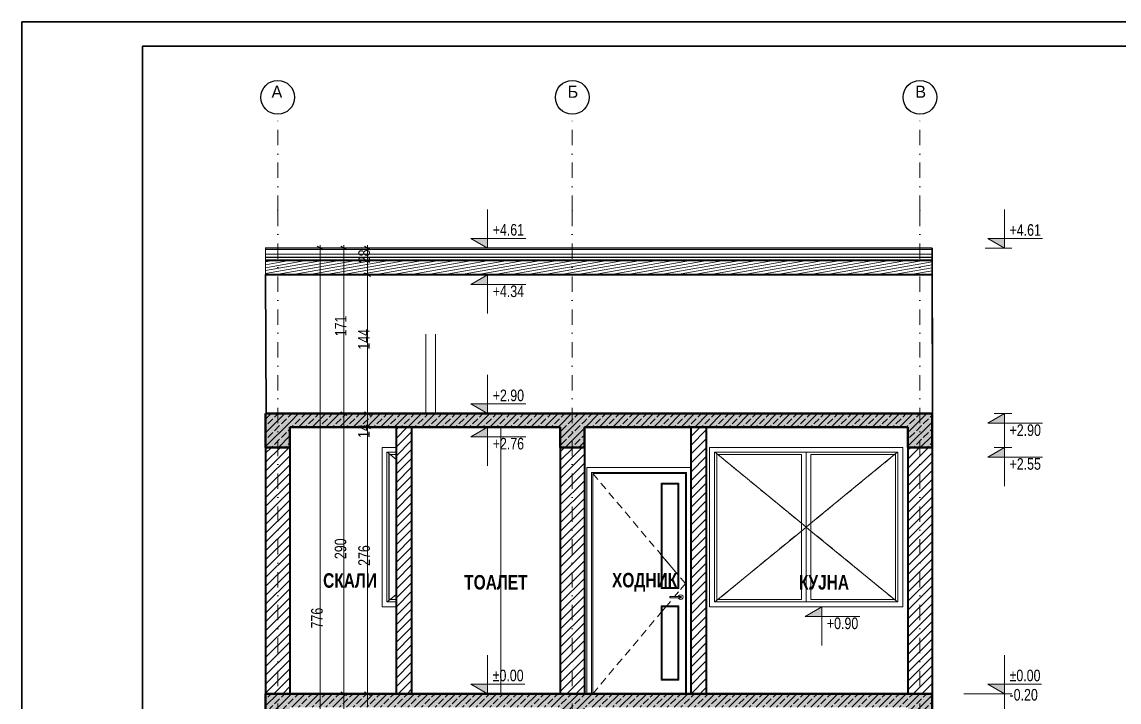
# Model space of a CAD drawing. Header units: millimetres. Extents: x -440 to 2671, y 0 to 297.
# Drawn here: x 439 to 666.2, y 156.2 to 297 of the extents above; entities that cross this region are included whole.
import ezdxf

# ---------------------------------------------------------------- set-up
doc = ezdxf.new("R2010")
doc.units = ezdxf.units.MM
doc.header["$MEASUREMENT"] = 0
doc.linetypes.add('- Осеви линии', pattern=[6.702778, 3.175, -1.763889, 0, -1.763889])
for name, color, linetype, lineweight, true_color in [('1', 7, 'Continuous', 13, 0x2b2b2b), ('162', 7, 'Continuous', 15, 0xaaaaaa), ('168', 7, 'Continuous', 15, 0x5e5e5e), ('172', 7, 'Continuous', 15, 0xbf8080), ('174', 7, 'Continuous', 15, 0xc09f81), ('29', 7, 'Continuous', 50, 0x111111), ('3', 7, 'Continuous', 18, 0x7c7c7c), ('4', 7, 'Continuous', 20, 0x3e3e3e), ('61', 7, 'Continuous', 20, 0x6a6a6a), ('87', 7, 'Continuous', 20, 0x6a6a6a), ('88', 7, 'Continuous', 20, 0x5e5e5e), ('89', 7, 'Continuous', 20, 0x111111)]:
    doc.layers.add(name, color=color, linetype=linetype, lineweight=lineweight, true_color=true_color)
for name, color, linetype, lineweight in [('101', 253, 'Continuous', 15), ('164', 255, 'Continuous', 15), ('18', 9, 'Continuous', 15), ('21', 7, 'Continuous', 50), ('27', 7, 'Continuous', 40), ('41', 7, 'Continuous', 35), ('43', 8, 'Continuous', 30), ('7', 7, 'Continuous', 25)]:
    doc.layers.add(name, color=color, linetype=linetype, lineweight=lineweight)
doc.styles.add('GENERATED_STYLE_6', font='GOTHIC.TTF')
doc.styles.add('GENERATED_STYLE_7', font='GOTHICB.TTF')
pattern_1 = [(45, (531.5924, 157.8878), (-0.919239, 0.919239), [])]
pattern_2 = [(45, (531.5924, 157.8878), (-1.414214, 1.414214), []), (45, (530.8853, 158.5949), (-1.414214, 1.414214), [1.5, -0.5])]

msp = doc.modelspace()

# ---------------------------------------------------------------- hatches: boundary and pattern name
at = {"layer": '1', "linetype": 'Continuous', "lineweight": 13, "true_color": 0x2b2b2b}
h = msp.add_hatch(dxfattribs=at)
h.set_pattern_fill('1_СТОМАНОБЕТОН_0001', color=250, style=0, pattern_type=2)
h.set_pattern_definition(pattern_2)
h.paths.add_polyline_path([(494.45, 215.89), (489.45, 215.89), (489.45, 208.89), (494.45, 208.89)])
h = msp.add_hatch(dxfattribs=at)
h.set_pattern_fill('1_СТОМАНОБЕТОН_0001', color=250, style=0, pattern_type=2)
h.set_pattern_definition(pattern_2)
h.paths.add_polyline_path([(494.45, 213.09), (550.45, 213.09), (550.45, 215.89), (494.45, 215.89)])
h = msp.add_hatch(dxfattribs=at)
h.set_pattern_fill('1_СТОМАНОБЕТОН_0001', color=250, style=0, pattern_type=2)
h.set_pattern_definition(pattern_2)
h.paths.add_polyline_path([(555.45, 215.89), (550.45, 215.89), (550.45, 208.89), (555.45, 208.89)])
h = msp.add_hatch(dxfattribs=at)
h.set_pattern_fill('1_СТОМАНОБЕТОН_0001', color=250, style=0, pattern_type=2)
h.set_pattern_definition(pattern_2)
h.paths.add_polyline_path([(555.45, 215.89), (555.45, 213.09), (622.45, 213.09), (622.45, 215.89)])
h = msp.add_hatch(dxfattribs=at)
h.set_pattern_fill('1_СТОМАНОБЕТОН_0001', color=250, style=0, pattern_type=2)
h.set_pattern_definition(pattern_2)
h.paths.add_polyline_path([(627.45, 215.89), (622.45, 215.89), (622.45, 208.89), (627.45, 208.89)])
h = msp.add_hatch(dxfattribs=at)
h.set_pattern_fill('1_СТОМАНОБЕТОН_0001', color=250, style=0, pattern_type=2)
h.set_pattern_definition(pattern_2)
h.paths.add_polyline_path([(494.45, 157.89), (489.45, 157.89), (489.45, 150.89), (494.45, 150.89)])
h = msp.add_hatch(dxfattribs=at)
h.set_pattern_fill('1_СТОМАНОБЕТОН_0001', color=250, style=0, pattern_type=2)
h.set_pattern_definition(pattern_2)
h.paths.add_polyline_path([(494.45, 155.09), (550.45, 155.09), (550.45, 157.89), (494.45, 157.89)])
h = msp.add_hatch(dxfattribs=at)
h.set_pattern_fill('1_СТОМАНОБЕТОН_0001', color=250, style=0, pattern_type=2)
h.set_pattern_definition(pattern_2)
h.paths.add_polyline_path([(550.45, 157.89), (550.45, 150.89), (555.45, 150.89), (555.45, 157.89)])
h = msp.add_hatch(dxfattribs=at)
h.set_pattern_fill('1_СТОМАНОБЕТОН_0001', color=250, style=0, pattern_type=2)
h.set_pattern_definition(pattern_2)
h.paths.add_polyline_path([(622.45, 155.09), (622.45, 157.89), (555.45, 157.89), (555.45, 155.09)])
h = msp.add_hatch(dxfattribs=at)
h.set_pattern_fill('1_СТОМАНОБЕТОН_0001', color=250, style=0, pattern_type=2)
h.set_pattern_definition(pattern_2)
h.paths.add_polyline_path([(627.45, 150.89), (627.45, 157.89), (622.45, 157.89), (622.45, 150.89)])
at = {"layer": '168', "linetype": 'Continuous', "lineweight": 15, "true_color": 0x5e5e5e}
h = msp.add_hatch(dxfattribs=at)
h.set_pattern_fill('COMMON_BRICK_0001', color=251, style=0, pattern_type=2)
h.set_pattern_definition(pattern_1)
h.paths.add_polyline_path([(519.65, 157.89), (519.65, 213.09), (516.45, 213.09), (516.45, 157.89)])
h = msp.add_hatch(dxfattribs=at)
h.set_pattern_fill('COMMON_BRICK_0001', color=251, style=0, pattern_type=2)
h.set_pattern_definition(pattern_1)
h.paths.add_polyline_path([(580.7, 157.89), (580.7, 213.09), (577.5, 213.09), (577.5, 157.89)])
h = msp.add_hatch(dxfattribs=at)
h.set_pattern_fill('COMMON_BRICK_0001', color=251, style=0, pattern_type=2)
h.set_pattern_definition(pattern_1)
h.paths.add_polyline_path([(494.45, 208.89), (489.45, 208.89), (489.45, 157.89), (494.45, 157.89)])
h = msp.add_hatch(dxfattribs=at)
h.set_pattern_fill('COMMON_BRICK_0001', color=251, style=0, pattern_type=2)
h.set_pattern_definition(pattern_1)
h.paths.add_polyline_path([(555.45, 208.89), (550.45, 208.89), (550.45, 157.89), (555.45, 157.89)])
h = msp.add_hatch(dxfattribs=at)
h.set_pattern_fill('COMMON_BRICK_0001', color=251, style=0, pattern_type=2)
h.set_pattern_definition(pattern_1)
h.paths.add_polyline_path([(627.45, 208.89), (622.45, 208.89), (622.45, 157.89), (627.45, 157.89)])
at = {"layer": '172', "linetype": 'Continuous', "lineweight": 15, "true_color": 0xbf8080}
h = msp.add_hatch(dxfattribs=at)
h.set_pattern_fill('ROOF_TILE_0001', color=23, style=0, pattern_type=2)
h.set_pattern_definition([(0, (531.5924, 157.8878), (0, 1), [])])
h.paths.add_polyline_path([(627.45, 250.14), (489.45, 250.22), (489.45, 248.3), (627.45, 248.22)])
at = {"layer": '174', "linetype": 'Continuous', "lineweight": 15, "true_color": 0xc09f81}
h = msp.add_hatch(dxfattribs=at)
h.set_pattern_fill('4_10_ДЪРВЕСИНА_0001', color=33, style=0, pattern_type=2)
h.set_pattern_definition([(10, (531.5924, 157.8878), (-0.104189, 0.5908847), [])])
h.paths.add_polyline_path([(489.45, 244.68), (627.45, 244.6), (627.45, 247.58), (489.45, 247.66)])
at = {"layer": '18', "linetype": 'Continuous', "lineweight": 15}
for points in [[(494.45, 215.89), (489.45, 215.89), (489.45, 208.89), (494.45, 208.89)], [(494.45, 213.09), (550.45, 213.09), (550.45, 215.89), (494.45, 215.89)], [(555.45, 215.89), (550.45, 215.89), (550.45, 208.89), (555.45, 208.89)], [(555.45, 215.89), (555.45, 213.09), (622.45, 213.09), (622.45, 215.89)], [(627.45, 215.89), (622.45, 215.89), (622.45, 208.89), (627.45, 208.89)], [(494.45, 157.89), (489.45, 157.89), (489.45, 150.89), (494.45, 150.89)], [(494.45, 155.09), (550.45, 155.09), (550.45, 157.89), (494.45, 157.89)], [(550.45, 157.89), (550.45, 150.89), (555.45, 150.89), (555.45, 157.89)], [(622.45, 155.09), (622.45, 157.89), (555.45, 157.89), (555.45, 155.09)], [(627.45, 150.89), (627.45, 157.89), (622.45, 157.89), (622.45, 150.89)]]:
    msp.add_hatch(color=9, dxfattribs=at).paths.add_polyline_path(points)
at = {"layer": '61', "linetype": 'Continuous', "lineweight": 20}
for points in [[(535.42, 250.18), (535.42, 252.18), (531.96, 252.18)], [(642.46, 250.14), (642.46, 252.14), (639, 252.14)], [(535.42, 244.65), (531.96, 242.65), (535.42, 242.65)], [(535.42, 215.89), (535.42, 217.89), (531.96, 217.89)], [(642.46, 215.89), (639, 213.89), (642.46, 213.89)], [(535.42, 213.09), (531.96, 211.09), (535.42, 211.09)], [(642.46, 208.89), (639, 206.89), (642.46, 206.89)], [(604.63, 175.89), (601.17, 173.89), (604.63, 173.89)], [(535.42, 157.89), (535.42, 159.89), (531.96, 159.89)], [(642.46, 157.89), (642.46, 159.89), (639, 159.89)]]:
    msp.add_hatch(color=256, dxfattribs=at).paths.add_polyline_path(points)

# ---------------------------------------------------------------- linework, layer by layer
at = {"layer": '1', "color": 250, "linetype": 'Continuous', "lineweight": 13, "true_color": 0x2b2b2b, "flags": 128}
for points in [[(489.45, 250.22), (489.45, 248.3), (489.45, 247.66), (489.45, 244.68)], [(627.45, 250.14), (627.45, 248.22), (627.45, 247.58), (627.45, 244.6)]]:
    msp.add_lwpolyline(points, dxfattribs=at)
at = {"layer": '101', "color": 253, "linetype": 'Continuous', "lineweight": 15}
for p, q in [((555.95, 157.89), (555.95, 204.73)), ((555.95, 204.73), (577.5, 204.73)), ((556.95, 203.73), (556.95, 157.89)), ((556.95, 203.73), (556.95, 157.89)), ((576.63, 203.73), (556.95, 203.73)), ((557.19, 203.49), (557.19, 157.89)), ((557.19, 157.89), (557.19, 203.49)), ((576.39, 203.49), (557.19, 203.49)), ((576.39, 157.89), (576.39, 203.49)), ((576.63, 157.89), (576.63, 203.73)), ((571.39, 179.69), (571.39, 201.49)), ((571.39, 201.49), (574.99, 201.49)), ((574.79, 201.29), (571.59, 201.29)), ((571.59, 201.29), (571.59, 179.89)), ((571.59, 201.29), (571.59, 179.89)), ((571.59, 201.29), (571.59, 179.89)), ((571.59, 201.29), (571.59, 179.89)), ((574.79, 179.89), (574.79, 201.29)), ((574.99, 201.49), (574.99, 179.69)), ((574.99, 201.49), (574.99, 179.69)), ((574.99, 179.69), (571.39, 179.69)), ((571.59, 179.89), (574.79, 179.89)), ((573.19, 178.03), (573.19, 178.01)), ((575.01, 178.03), (573.19, 178.03)), ((573.19, 178.01), (573.19, 177.96)), ((573.19, 177.96), (573.19, 177.89)), ((573.19, 177.89), (573.19, 177.82)), ((573.19, 177.82), (573.19, 177.77)), ((573.19, 177.77), (573.19, 177.75)), ((575.01, 177.75), (573.19, 177.75)), ((574.93, 178.03), (574.96, 178.14)), ((574.96, 177.64), (574.93, 177.75)), ((574.96, 178.14), (575.14, 178.32)), ((575.14, 177.45), (574.96, 177.64)), ((575.2, 178.03), (575.01, 178.03)), ((575.2, 177.75), (575.01, 177.75)), ((575.14, 178.32), (575.39, 178.39)), ((575.39, 177.39), (575.14, 177.45)), ((575.34, 178.03), (575.2, 178.03)), ((575.34, 177.75), (575.2, 177.75)), ((575.23, 178.01), (575.26, 177.96)), ((575.26, 177.82), (575.23, 177.77)), ((575.26, 177.96), (575.27, 177.89)), ((575.27, 177.89), (575.26, 177.82)), ((575.39, 178.03), (575.34, 178.03)), ((575.39, 177.75), (575.34, 177.75)), ((575.39, 178.39), (575.64, 178.32)), ((575.39, 178.03), (575.46, 178.01)), ((575.39, 178.03), (575.39, 178.03)), ((575.46, 177.77), (575.39, 177.75)), ((575.39, 177.75), (575.39, 177.75)), ((575.64, 177.45), (575.39, 177.39)), ((575.4, 178.01), (575.45, 177.96)), ((575.45, 177.82), (575.4, 177.77)), ((575.45, 177.96), (575.46, 177.89)), ((575.46, 177.89), (575.45, 177.82)), ((575.46, 178.01), (575.51, 177.96)), ((575.51, 177.82), (575.46, 177.77)), ((575.51, 177.96), (575.53, 177.89)), ((575.53, 177.89), (575.51, 177.82)), ((575.64, 178.32), (575.64, 178.32)), ((575.64, 178.32), (575.82, 178.14)), ((575.82, 177.64), (575.64, 177.45)), ((575.64, 177.45), (575.64, 177.45)), ((575.82, 178.14), (575.89, 177.89)), ((575.89, 177.89), (575.82, 177.64)), ((571.39, 160.69), (571.39, 176.09)), ((571.39, 176.09), (574.99, 176.09)), ((574.79, 175.89), (571.59, 175.89)), ((571.59, 175.89), (571.59, 160.89)), ((571.59, 175.89), (571.59, 160.89)), ((571.59, 175.89), (571.59, 160.89)), ((571.59, 175.89), (571.59, 160.89)), ((574.79, 160.89), (574.79, 175.89)), ((574.99, 176.09), (574.99, 160.69)), ((574.99, 176.09), (574.99, 160.69)), ((574.99, 160.69), (571.39, 160.69)), ((571.59, 160.89), (574.79, 160.89))]:
    msp.add_line(p, q, dxfattribs=at)
at = {"layer": '162', "color": 253, "linetype": 'Continuous', "lineweight": 15, "true_color": 0xaaaaaa}
for p, q in [((582.89, 177.39), (582.89, 207.39)), ((582.89, 177.39), (582.89, 207.39)), ((602.39, 177.39), (602.39, 207.39)), ((602.39, 177.39), (602.39, 207.39))]:
    msp.add_line(p, q, dxfattribs=at)
at = {"layer": '164', "color": 255, "linetype": 'Continuous', "lineweight": 15}
for p, q in [((627.55, 215.89), (627.45, 215.89)), ((494.55, 213.09), (494.55, 208.89)), ((555.55, 213.09), (555.55, 208.89)), ((513.55, 208.89), (516.45, 208.89)), ((581.38, 208.89), (621.38, 208.89))]:
    msp.add_line(p, q, dxfattribs=at)
at = {"layer": '21', "color": 7, "linetype": 'Continuous', "lineweight": 50}
for p, q in [((489.45, 247.66), (627.45, 247.58)), ((489.45, 244.68), (627.45, 244.6))]:
    msp.add_line(p, q, dxfattribs=at)
at = {"layer": '27', "color": 7, "linetype": 'Continuous', "lineweight": 40}
for p, q in [((516.45, 213.09), (516.45, 157.89)), ((519.65, 213.09), (519.65, 157.89)), ((577.5, 213.09), (577.5, 157.89)), ((580.7, 213.09), (580.7, 157.89)), ((489.45, 208.89), (489.45, 157.89)), ((494.45, 208.89), (494.45, 157.89)), ((550.45, 208.89), (550.45, 157.89)), ((555.45, 208.89), (555.45, 157.89)), ((622.45, 208.89), (622.45, 157.89)), ((627.45, 208.89), (627.45, 157.89))]:
    msp.add_line(p, q, dxfattribs=at)
at = {"layer": '29', "linetype": 'Continuous', "lineweight": 50}
for p, q in [((489.45, 215.89), (489.45, 208.89)), ((494.45, 215.89), (489.45, 215.89)), ((550.45, 215.89), (494.45, 215.89)), ((555.45, 215.89), (550.45, 215.89)), ((622.45, 215.89), (555.45, 215.89)), ((627.45, 215.89), (622.45, 215.89)), ((627.45, 215.89), (627.45, 208.89)), ((494.45, 213.09), (494.45, 208.89)), ((516.45, 213.09), (494.45, 213.09)), ((519.65, 213.09), (516.45, 213.09)), ((550.45, 213.09), (519.65, 213.09)), ((550.45, 213.09), (550.45, 208.89)), ((555.45, 213.09), (555.45, 208.89)), ((577.5, 213.09), (555.45, 213.09)), ((580.7, 213.09), (577.5, 213.09)), ((622.45, 213.09), (580.7, 213.09)), ((622.45, 213.09), (622.45, 208.89)), ((494.45, 208.89), (489.45, 208.89)), ((555.45, 208.89), (550.45, 208.89)), ((627.45, 208.89), (622.45, 208.89)), ((489.45, 157.89), (489.45, 150.89)), ((494.45, 157.89), (489.45, 157.89)), ((516.45, 157.89), (494.45, 157.89)), ((519.65, 157.89), (516.45, 157.89)), ((550.45, 157.89), (519.65, 157.89)), ((555.45, 157.89), (550.45, 157.89)), ((577.5, 157.89), (555.45, 157.89)), ((580.7, 157.89), (577.5, 157.89)), ((622.45, 157.89), (580.7, 157.89)), ((627.45, 157.89), (622.45, 157.89)), ((627.45, 157.89), (627.45, 150.89))]:
    msp.add_line(p, q, dxfattribs=at)
at = {"layer": '3', "color": 8, "linetype": 'Continuous', "lineweight": 18, "true_color": 0x7c7c7c}
for p, q in [((513.55, 207.89), (513.55, 208.89)), ((513.55, 176.89), (513.55, 207.89)), ((514.55, 207.89), (514.55, 176.89)), ((514.55, 207.89), (514.55, 176.89)), ((516.45, 207.89), (514.55, 207.89)), ((514.65, 207.89), (515.24, 207.39)), ((515.05, 207.39), (515.05, 177.39)), ((515.05, 207.39), (515.05, 177.39)), ((516.45, 207.39), (515.05, 207.39)), ((515.24, 207.39), (516.45, 206.37)), ((515.24, 207.39), (515.28, 207.36)), ((582.5, 207.89), (583.11, 207.39)), ((583.11, 207.39), (600.39, 193.21)), ((583.11, 207.39), (583.13, 207.37)), ((619.67, 207.39), (602.39, 193.21)), ((619.67, 207.39), (619.66, 207.37)), ((620.28, 207.89), (619.67, 207.39)), ((516.04, 206.71), (516.45, 206.37)), ((583.9, 206.74), (585.14, 205.72)), ((585.91, 205.09), (587.15, 204.07)), ((616.87, 205.09), (615.64, 204.07)), ((618.88, 206.74), (617.65, 205.72)), ((557.19, 203.49), (558.22, 202.26)), ((587.92, 203.44), (589.16, 202.43)), ((614.86, 203.44), (613.63, 202.43)), ((558.87, 201.5), (559.9, 200.28)), ((589.93, 201.79), (591.17, 200.78)), ((591.94, 200.14), (593.18, 199.13)), ((610.84, 200.14), (609.61, 199.13)), ((612.85, 201.79), (611.62, 200.78)), ((560.54, 199.51), (561.57, 198.29)), ((593.95, 198.49), (595.19, 197.48)), ((608.83, 198.49), (607.6, 197.48)), ((562.21, 197.52), (563.25, 196.3)), ((563.89, 195.53), (564.92, 194.31)), ((595.96, 196.84), (597.2, 195.83)), ((606.82, 196.84), (605.59, 195.83)), ((565.56, 193.54), (566.59, 192.32)), ((597.97, 195.19), (599.21, 194.18)), ((599.98, 193.54), (600.16, 193.4)), ((600.16, 193.4), (600.39, 193.21)), ((600.39, 193.21), (601.39, 192.39)), ((602.39, 193.21), (601.39, 192.39)), ((602.63, 193.4), (602.39, 193.21)), ((602.8, 193.54), (602.63, 193.4)), ((604.81, 195.19), (603.58, 194.18)), ((567.24, 191.56), (568.27, 190.33)), ((583.11, 177.39), (600.39, 191.57)), ((599.98, 191.23), (600.16, 191.37)), ((600.16, 191.37), (600.39, 191.57)), ((600.39, 191.57), (601.39, 192.39)), ((602.39, 191.57), (601.39, 192.39)), ((619.67, 177.39), (602.39, 191.57)), ((602.63, 191.37), (602.39, 191.57)), ((602.8, 191.23), (602.63, 191.37)), ((568.91, 189.57), (569.94, 188.34)), ((595.96, 187.93), (597.2, 188.95)), ((597.97, 189.58), (599.21, 190.6)), ((604.81, 189.58), (603.58, 190.6)), ((606.82, 187.93), (605.59, 188.95)), ((570.59, 187.58), (571.39, 186.63)), ((571.59, 186.39), (571.62, 186.35)), ((571.59, 186.39), (574.79, 182.59)), ((593.95, 186.28), (595.19, 187.3)), ((608.83, 186.28), (607.6, 187.3)), ((572.26, 185.59), (573.29, 184.36)), ((591.94, 184.63), (593.18, 185.65)), ((610.84, 184.63), (609.61, 185.65)), ((573.94, 183.6), (574.79, 182.59)), ((575.36, 181.91), (576.39, 180.69)), ((587.92, 181.34), (589.16, 182.35)), ((589.93, 182.98), (591.17, 184)), ((612.85, 182.98), (611.62, 184)), ((614.86, 181.34), (613.63, 182.35)), ((575.36, 179.46), (576.39, 180.69)), ((585.91, 179.69), (587.15, 180.7)), ((616.87, 179.69), (615.64, 180.7)), ((514.65, 176.89), (515.24, 177.39)), ((515.05, 177.39), (516.45, 177.39)), ((515.24, 177.39), (516.45, 178.4)), ((515.24, 177.39), (515.28, 177.42)), ((516.04, 178.06), (516.45, 178.4)), ((574.15, 178.03), (574.97, 179)), ((582.5, 176.89), (583.11, 177.39)), ((583.11, 177.39), (583.13, 177.4)), ((583.9, 178.04), (585.14, 179.05)), ((618.88, 178.04), (617.65, 179.05)), ((619.67, 177.39), (619.66, 177.4)), ((620.28, 176.89), (619.67, 177.39)), ((513.55, 175.89), (513.55, 176.89)), ((514.55, 176.89), (516.45, 176.89)), ((571.59, 174.99), (572.35, 175.89)), ((571.59, 174.99), (571.62, 175.02)), ((572.26, 175.79), (572.35, 175.89)), ((572.52, 176.09), (573.29, 177.01)), ((568.91, 171.81), (569.94, 173.03)), ((570.59, 173.8), (571.39, 174.75)), ((567.24, 169.82), (568.27, 171.04)), ((565.56, 167.83), (566.59, 169.06)), ((563.89, 165.84), (564.92, 167.07)), ((562.21, 163.85), (563.25, 165.08)), ((560.54, 161.87), (561.57, 163.09)), ((557.19, 157.89), (558.22, 159.11)), ((558.87, 159.88), (559.9, 161.1))]:
    msp.add_line(p, q, dxfattribs=at)
at = {"layer": '4', "color": 250, "linetype": '- Осеви линии', "lineweight": 20, "true_color": 0x3e3e3e}
for p, q in [((491.95, 257.89), (491.95, 277.89)), ((491.95, 257.89), (491.95, 277.89)), ((491.95, 257.89), (491.95, 277.89)), ((552.95, 257.89), (552.95, 277.89)), ((552.95, 257.89), (552.95, 277.89)), ((552.95, 257.89), (552.95, 277.89)), ((624.95, 257.89), (624.95, 277.89)), ((624.95, 257.89), (624.95, 277.89)), ((624.95, 257.89), (624.95, 277.89)), ((491.95, 257.89), (491.95, 87.89)), ((491.95, 257.89), (491.95, 87.89)), ((491.95, 257.89), (491.95, 87.89)), ((552.95, 257.89), (552.95, 87.89)), ((552.95, 257.89), (552.95, 87.89)), ((552.95, 257.89), (552.95, 87.89)), ((624.95, 257.89), (624.95, 87.89)), ((624.95, 257.89), (624.95, 87.89)), ((624.95, 257.89), (624.95, 87.89))]:
    msp.add_line(p, q, dxfattribs=at)
for p in [(491.95, 257.89), (491.95, 257.89), (491.95, 257.89), (491.95, 257.89), (491.95, 257.89), (491.95, 257.89), (552.95, 257.89), (552.95, 257.89), (552.95, 257.89), (552.95, 257.89), (552.95, 257.89), (552.95, 257.89), (624.95, 257.89), (624.95, 257.89), (624.95, 257.89), (624.95, 257.89), (624.95, 257.89), (624.95, 257.89)]:
    msp.add_point(p, dxfattribs=at)
at = {"layer": '41', "linetype": 'Continuous', "lineweight": 35}
for p, q in [((489.45, 250.22), (627.45, 250.14)), ((627.45, 250.14), (627.57, 221.42)), ((489.45, 248.3), (627.45, 248.22)), ((489.45, 244.68), (489.57, 215.89)), ((627.57, 215.89), (627.45, 244.6)), ((627.57, 219.51), (627.57, 221.42)), ((627.57, 218.87), (627.57, 219.51)), ((627.57, 215.89), (627.57, 218.87)), ((627.55, 215.89), (627.57, 215.89))]:
    msp.add_line(p, q, dxfattribs=at)
at = {"layer": '41', "color": 7, "linetype": 'Continuous', "lineweight": 35, "flags": 128}
for points in [[(858.98, 297), (438.98, 297), (438.98, 0), (858.98, 0)], [(853.98, 292), (463.98, 292), (463.98, 5), (853.98, 5)]]:
    msp.add_lwpolyline(points, close=True, dxfattribs=at)
at = {"layer": '43', "color": 8, "linetype": 'Continuous', "lineweight": 30}
for p, q in [((515.05, 177.39), (515.05, 207.39)), ((515.05, 177.39), (515.05, 207.39)), ((571.59, 179.89), (571.59, 201.29)), ((571.59, 179.89), (571.59, 201.29)), ((571.59, 160.89), (571.59, 175.89)), ((571.59, 160.89), (571.59, 175.89))]:
    msp.add_line(p, q, dxfattribs=at)
at = {"layer": '61', "linetype": 'Continuous', "lineweight": 20}
for p, q in [((535.42, 250.18), (535.42, 258.18)), ((642.46, 250.14), (642.46, 258.14)), ((501.69, 250.18), (499.82, 250.18)), ((501.38, 249.82), (500.13, 250.54)), ((500.75, 250.18), (500.75, 250.79)), ((500.75, 94.89), (500.75, 250.18)), ((506.57, 250.18), (504.7, 250.18)), ((506.26, 249.82), (505.01, 250.54)), ((505.63, 250.18), (505.63, 250.79)), ((505.63, 215.89), (505.63, 250.18)), ((511.45, 250.18), (509.58, 250.18)), ((511.14, 249.82), (509.89, 250.54)), ((510.52, 250.18), (510.52, 250.79)), ((510.52, 244.65), (510.52, 250.18)), ((535.42, 250.18), (531.96, 252.18)), ((531.96, 252.18), (535.42, 252.18)), ((535.42, 250.18), (533.92, 250.18)), ((535.42, 252.18), (543.3, 252.18)), ((535.42, 250.18), (536.92, 250.18)), ((642.46, 250.14), (638.45, 250.14)), ((642.46, 250.14), (639, 252.14)), ((639, 252.14), (642.46, 252.14)), ((642.46, 252.14), (650.34, 252.14)), ((642.46, 250.14), (643.96, 250.14)), ((511.45, 244.65), (509.58, 244.65)), ((509.89, 245.01), (511.14, 244.29)), ((510.52, 215.89), (510.52, 244.65)), ((535.42, 244.65), (531.96, 242.65)), ((535.42, 244.65), (533.92, 244.65)), ((535.42, 244.65), (536.92, 244.65)), ((535.42, 244.65), (535.42, 236.65)), ((531.96, 242.65), (535.42, 242.65)), ((535.42, 242.65), (543.3, 242.65)), ((535.42, 215.89), (535.42, 223.89)), ((506.57, 215.89), (504.7, 215.89)), ((505.01, 216.25), (506.26, 215.53)), ((505.63, 157.89), (505.63, 215.89)), ((511.45, 215.89), (509.58, 215.89)), ((509.89, 216.25), (511.14, 215.53)), ((510.52, 213.09), (510.52, 215.89)), ((535.42, 215.89), (531.96, 217.89)), ((531.96, 217.89), (535.42, 217.89)), ((535.42, 215.89), (533.92, 215.89)), ((535.42, 217.89), (543.3, 217.89)), ((535.42, 215.89), (536.92, 215.89)), ((642.46, 215.89), (639, 213.89)), ((642.46, 215.89), (640.3, 215.89)), ((642.46, 215.89), (643.96, 215.89)), ((642.46, 215.89), (642.46, 207.89)), ((639, 213.89), (642.46, 213.89)), ((642.46, 213.89), (650.34, 213.89)), ((511.45, 213.09), (509.58, 213.09)), ((509.89, 213.45), (511.14, 212.73)), ((510.52, 157.89), (510.52, 213.09)), ((535.42, 213.09), (531.96, 211.09)), ((535.42, 213.09), (533.92, 213.09)), ((535.42, 213.09), (536.92, 213.09)), ((535.42, 213.09), (535.42, 205.09)), ((531.96, 211.09), (535.42, 211.09)), ((535.42, 211.09), (543.3, 211.09)), ((581.39, 207.89), (581.39, 208.89)), ((581.39, 176.89), (581.39, 207.89)), ((582.39, 207.89), (582.39, 176.89)), ((582.39, 207.89), (582.39, 176.89)), ((620.39, 207.89), (582.39, 207.89)), ((582.89, 207.39), (582.89, 177.39)), ((582.89, 207.39), (582.89, 177.39)), ((600.39, 207.39), (582.89, 207.39)), ((600.39, 177.39), (600.39, 207.39)), ((601.39, 207.39), (601.39, 207.89)), ((601.39, 177.39), (601.39, 207.39)), ((602.39, 207.39), (602.39, 177.39)), ((602.39, 207.39), (602.39, 177.39)), ((619.89, 207.39), (602.39, 207.39)), ((619.89, 177.39), (619.89, 207.39)), ((620.39, 176.89), (620.39, 207.89)), ((642.46, 208.89), (639, 206.89)), ((639, 206.89), (642.46, 206.89)), ((642.46, 208.89), (640.3, 208.89)), ((642.46, 208.89), (643.96, 208.89)), ((642.46, 208.89), (642.46, 200.89)), ((642.46, 206.89), (650.34, 206.89)), ((582.89, 177.39), (600.39, 177.39)), ((601.39, 176.89), (601.39, 177.39)), ((602.39, 177.39), (619.89, 177.39)), ((581.39, 175.89), (581.39, 176.89)), ((582.39, 176.89), (620.39, 176.89)), ((604.63, 175.89), (601.17, 173.89)), ((604.63, 175.89), (603.13, 175.89)), ((604.63, 175.89), (606.13, 175.89)), ((604.63, 175.89), (604.63, 167.89)), ((601.17, 173.89), (604.63, 173.89)), ((604.63, 173.89), (612.51, 173.89)), ((535.42, 157.89), (535.42, 165.89)), ((642.46, 157.89), (642.46, 165.89)), ((642.46, 153.89), (642.46, 161.89)), ((535.42, 157.89), (531.96, 159.89)), ((531.96, 159.89), (535.42, 159.89)), ((535.42, 159.89), (543.12, 159.89)), ((642.46, 157.89), (639, 159.89)), ((639, 159.89), (642.46, 159.89)), ((642.46, 159.89), (650.16, 159.89)), ((506.57, 157.89), (504.7, 157.89)), ((505.01, 158.25), (506.26, 157.53)), ((505.63, 94.89), (505.63, 157.89)), ((511.45, 157.89), (509.58, 157.89)), ((509.89, 158.25), (511.14, 157.53)), ((510.52, 155.09), (510.52, 157.89)), ((535.42, 157.89), (533.92, 157.89)), ((535.42, 157.89), (536.92, 157.89)), ((642.46, 157.89), (634.04, 157.89)), ((642.46, 157.89), (643.96, 157.89))]:
    msp.add_line(p, q, dxfattribs=at)
at = {"layer": '7', "color": 7, "linetype": 'Continuous', "lineweight": 25}
for centre in [(491.95, 281.39), (491.95, 281.39), (491.95, 281.39), (552.95, 281.39), (552.95, 281.39), (552.95, 281.39), (624.95, 281.39), (624.95, 281.39), (624.95, 281.39)]:
    msp.add_circle(centre, 3.5, dxfattribs=at)
at = {"layer": '87', "color": 251, "linetype": 'Continuous', "lineweight": 20, "true_color": 0x6a6a6a}
for p, q in [((519.69, 213.09), (519.69, 157.89)), ((538.14, 157.89), (538.14, 213.09)), ((538.15, 157.89), (538.15, 213.09)), ((580.8, 157.89), (580.8, 213.09)), ((494.55, 157.89), (494.55, 208.89)), ((513.55, 175.89), (513.55, 208.89)), ((555.55, 208.89), (555.55, 157.89)), ((581.38, 175.89), (581.38, 208.89)), ((621.38, 208.89), (621.38, 175.89)), ((516.45, 175.89), (513.55, 175.89)), ((621.38, 175.89), (581.38, 175.89))]:
    msp.add_line(p, q, dxfattribs=at)
at = {"layer": '88', "color": 251, "linetype": 'Continuous', "lineweight": 20, "true_color": 0x5e5e5e}
for p, q in [((522.61, 215.89), (522.61, 232.36)), ((524.61, 215.89), (524.61, 232.36)), ((627.55, 215.89), (627.55, 215.89)), ((627.55, 157.89), (627.55, 213.09)), ((627.55, 94.89), (627.55, 157.89))]:
    msp.add_line(p, q, dxfattribs=at)
at = {"layer": '89', "color": 250, "linetype": 'Continuous', "lineweight": 20, "true_color": 0x111111}
for p, q in [((627.55, 215.89), (627.57, 215.89)), ((627.57, 213.09), (627.57, 215.89)), ((627.55, 213.09), (627.57, 213.09))]:
    msp.add_line(p, q, dxfattribs=at)

# ---------------------------------------------------------------- texts
at = {"layer": '1', "linetype": 'Continuous', "lineweight": 13, "style": 'GENERATED_STYLE_6'}
for s, insert, char_height, attachment_point in [('\\A1;{\\pql;\\pt0;\\fCentury Gothic|b0|i0|c0|p34;А}', (490.67, 283.79), 2.5, 1), ('\\A1;{\\pql;\\pt0;\\fCentury Gothic|b0|i0|c0|p34;А}', (490.67, 283.79), 2.5, 1), ('\\A1;{\\pql;\\pt0;\\fCentury Gothic|b0|i0|c0|p34;А}', (490.67, 283.79), 2.5, 1), ('\\A1;{\\pql;\\pt0;\\fCentury Gothic|b0|i0|c0|p34;Б}', (551.99, 283.79), 2.5, 1), ('\\A1;{\\pql;\\pt0;\\fCentury Gothic|b0|i0|c0|p34;Б}', (551.99, 283.79), 2.5, 1), ('\\A1;{\\pql;\\pt0;\\fCentury Gothic|b0|i0|c0|p34;Б}', (551.99, 283.79), 2.5, 1), ('\\A1;{\\pql;\\pt0;\\fCentury Gothic|b0|i0|c0|p34;В}', (623.99, 283.79), 2.5, 1), ('\\A1;{\\pql;\\pt0;\\fCentury Gothic|b0|i0|c0|p34;В}', (623.99, 283.79), 2.5, 1), ('\\A1;{\\pql;\\pt0;\\fCentury Gothic|b0|i0|c0|p34;В}', (623.99, 283.79), 2.5, 1), ('\\A1;{\\W0.800000x;\\pql;\\fCentury Gothic|b0|i0|c0|p34;+4.61}', (536.47, 252.72), 2.4, 7), ('\\A1;{\\W0.800000x;\\pql;\\fCentury Gothic|b0|i0|c0|p34;+4.61}', (643.51, 252.68), 2.4, 7), ('\\A1;{\\W0.800000x;\\pql;\\fCentury Gothic|b0|i0|c0|p34;+4.34}', (536.47, 239.99), 2.4, 7), ('\\A1;{\\W0.800000x;\\pql;\\fCentury Gothic|b0|i0|c0|p34;+2.90}', (536.47, 218.43), 2.4, 7), ('\\A1;{\\W0.800000x;\\pql;\\fCentury Gothic|b0|i0|c0|p34;+2.90}', (643.51, 211.23), 2.4, 7), ('\\A1;{\\W0.800000x;\\pql;\\fCentury Gothic|b0|i0|c0|p34;+2.76}', (536.47, 208.43), 2.4, 7), ('\\A1;{\\W0.800000x;\\pql;\\fCentury Gothic|b0|i0|c0|p34;+2.55}', (643.51, 204.23), 2.4, 7), ('\\A1;{\\W0.800000x;\\pql;\\fCentury Gothic|b0|i0|c0|p34;+0.90}', (605.68, 171.23), 2.4, 7), ('\\A1;{\\W0.800000x;\\pql;\\fCentury Gothic|b0|i0|c0|p34;±0.00}', (536.47, 160.43), 2.4, 7), ('\\A1;{\\W0.800000x;\\pql;\\fCentury Gothic|b0|i0|c0|p34;±0.00}', (643.51, 160.43), 2.4, 7), ('\\A1;{\\W0.800000x;\\pql;\\fCentury Gothic|b0|i0|c0|p34;-0.20}', (643.51, 156.43), 2.4, 7)]:
    msp.add_mtext(s, dxfattribs=dict(at, insert=insert, char_height=char_height, attachment_point=attachment_point))
at = {"layer": '1', "linetype": 'Continuous', "lineweight": 13, "char_height": 2.4, "attachment_point": 7, "rotation": 90, "style": 'GENERATED_STYLE_6'}
for s, insert in [('\\A1;{\\W0.800000x;\\pql;\\fCentury Gothic|b0|i0|c0|p34;28}', (511.07, 247.03)), ('\\A1;{\\W0.800000x;\\pql;\\fCentury Gothic|b0|i0|c0|p34;171}', (506.18, 231.9)), ('\\A1;{\\W0.800000x;\\pql;\\fCentury Gothic|b0|i0|c0|p34;144}', (511.01, 229.13)), ('\\A1;{\\W0.800000x;\\pql;\\fCentury Gothic|b0|i0|c0|p34;14}', (511.01, 210.84)), ('\\A1;{\\W0.800000x;\\pql;\\fCentury Gothic|b0|i0|c0|p34;290}', (506.18, 185.76)), ('\\A1;{\\W0.800000x;\\pql;\\fCentury Gothic|b0|i0|c0|p34;276}', (511.07, 184.36)), ('\\A1;{\\W0.800000x;\\pql;\\fCentury Gothic|b0|i0|c0|p34;776}', (501.3, 171.4))]:
    msp.add_mtext(s, dxfattribs=dict(at, insert=insert))
at = {"layer": '7', "color": 7, "linetype": 'Continuous', "lineweight": 25, "char_height": 3, "attachment_point": 7, "style": 'GENERATED_STYLE_7'}
for s, insert in [('\\A1;{\\W0.800000x;\\pql;\\fCentury Gothic|b1|i0|c0|p34;СКАЛИ}', (501.35, 179.79)), ('\\A1;{\\W0.800000x;\\pql;\\fCentury Gothic|b1|i0|c0|p34;ТОАЛЕТ}', (530.57, 179.42)), ('\\A1;{\\W0.800000x;\\pql;\\fCentury Gothic|b1|i0|c0|p34;ХОДНИК}', (561.17, 179.04)), ('\\A1;{\\W0.800000x;\\pql;\\fCentury Gothic|b1|i0|c0|p34;КУЈНА}', (599.89, 179.42))]:
    msp.add_mtext(s, dxfattribs=dict(at, insert=insert))

doc.saveas('drawing.dxf')
